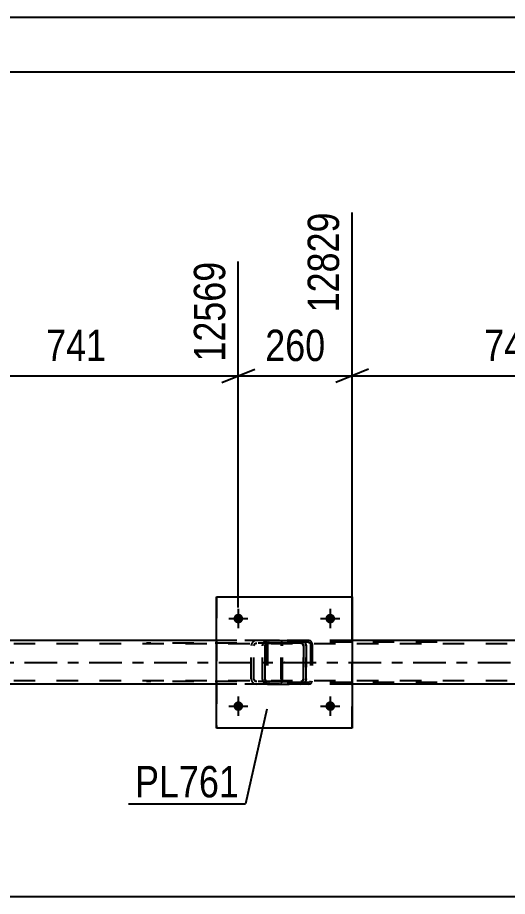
# Model space of a CAD drawing. Header units: millimetres. Extents: x -82 to 759, y -428 to 166.
# Drawn here: x 481.7 to 526.4, y 85.3 to 165.6 of the extents above; entities that cross this region are included whole.
import ezdxf

# ---------------------------------------------------------------- set-up
doc = ezdxf.new("R2010")
doc.units = ezdxf.units.MM
doc.linetypes.add('DXK_LINE_DOT2', pattern=[3.9198, 1.9599, -1.9599])
doc.linetypes.add('DXK_LINE_DOT3', pattern=[5.9187, 2.979, -0.9799, 0.9799, -0.9799])
doc.styles.add('Arial Narrow', font='ARIALN.TTF', dxfattribs={"height": 0.2})

# ---------------------------------------------------------------- blocks, each defined once
blk = doc.blocks.new('Unknown-814409776-1133')
at = {"color": 5, "linetype": 'Continuous'}
for p, q in [((759.422, 165.635), (-81.578, 165.635)), ((754.422, 160.635), (-76.578, 160.635))]:
    blk.add_line(p, q, dxfattribs=at)
blk = doc.blocks.new('Bolt-814409776-2483 - 2476')
at = {"linetype": 'Continuous'}
for points in [[(501.381, 110.704), (501.391, 110.796), (501.419, 110.883), (501.465, 110.963), (501.527, 111.031), (501.601, 111.085), (501.685, 111.123), (501.775, 111.142), (501.867, 111.142), (501.957, 111.123), (502.041, 111.085), (502.116, 111.031), (502.177, 110.963), (502.223, 110.883), (502.252, 110.796), (502.261, 110.704), (502.252, 110.613), (502.223, 110.525), (502.177, 110.445), (502.116, 110.377), (502.041, 110.323), (501.957, 110.286), (501.867, 110.266), (501.775, 110.266), (501.685, 110.286), (501.601, 110.323), (501.527, 110.377), (501.465, 110.445), (501.419, 110.525), (501.391, 110.613)], [(509.781, 110.704), (509.791, 110.796), (509.819, 110.883), (509.865, 110.963), (509.927, 111.031), (510.001, 111.085), (510.085, 111.123), (510.175, 111.142), (510.267, 111.142), (510.357, 111.123), (510.441, 111.085), (510.516, 111.031), (510.577, 110.963), (510.623, 110.883), (510.652, 110.796), (510.661, 110.704), (510.652, 110.613), (510.623, 110.525), (510.577, 110.445), (510.516, 110.377), (510.441, 110.323), (510.357, 110.286), (510.267, 110.266), (510.175, 110.266), (510.085, 110.286), (510.001, 110.323), (509.927, 110.377), (509.865, 110.445), (509.819, 110.525), (509.791, 110.613)]]:
    blk.add_hatch(color=1, dxfattribs=at).paths.add_polyline_path(points)
at = {"color": 1, "linetype": 'Continuous'}
for p, q in [((501.821, 111.584), (501.821, 109.824)), ((510.221, 111.584), (510.221, 109.824)), ((500.941, 110.704), (502.701, 110.704)), ((509.341, 110.704), (511.101, 110.704))]:
    blk.add_line(p, q, dxfattribs=at)
blk = doc.blocks.new('Part-814409776-2655 - 2476')
at = {"color": 7, "linetype": 'DXK_LINE_DOT2'}
for p, q in [((504.344, 108.507), (504.318, 108.384)), ((504.488, 108.384), (504.501, 108.446)), ((504.501, 108.446), (504.538, 108.497)), ((504.659, 108.704), (504.528, 108.68)), ((504.538, 108.497), (504.594, 108.532)), ((504.594, 108.532), (504.659, 108.544)), ((519.988, 108.704), (504.659, 108.704)), ((519.988, 108.544), (504.659, 108.544)), ((508.365, 108.68), (508.234, 108.704)), ((508.234, 108.544), (508.3, 108.532)), ((508.3, 108.532), (508.355, 108.497)), ((508.355, 108.497), (508.392, 108.446)), ((508.392, 108.446), (508.405, 108.384)), ((508.575, 108.384), (508.549, 108.507)), ((504.318, 108.384), (504.318, 105.024)), ((504.488, 108.384), (504.488, 105.024)), ((508.405, 108.384), (508.405, 105.024)), ((508.575, 108.384), (508.575, 105.024)), ((504.318, 105.024), (504.344, 104.902)), ((504.501, 104.963), (504.488, 105.024)), ((504.538, 104.911), (504.501, 104.963)), ((504.528, 104.729), (504.659, 104.704)), ((504.594, 104.877), (504.538, 104.911)), ((504.659, 104.864), (504.594, 104.877)), ((519.988, 104.864), (504.659, 104.864)), ((519.988, 104.704), (504.659, 104.704)), ((508.3, 104.877), (508.234, 104.864)), ((508.234, 104.704), (508.365, 104.729)), ((508.355, 104.911), (508.3, 104.877)), ((508.392, 104.963), (508.355, 104.911)), ((508.405, 105.024), (508.392, 104.963)), ((508.549, 104.902), (508.575, 105.024))]:
    blk.add_line(p, q, dxfattribs=at)
for centre, start, end in [((504.646, 108.37), 110.75831, 155.68004), ((508.247, 108.37), 24.31996, 69.24168), ((504.646, 105.038), 204.31996, 249.24168), ((508.247, 105.038), 290.75831, 335.68004)]:
    blk.add_arc(centre, 0.331, start, end, dxfattribs=at)
blk = doc.blocks.new('Bolt-814409776-2528 - 2476')
at = {"linetype": 'Continuous'}
for points in [[(501.381, 102.704), (501.391, 102.796), (501.419, 102.883), (501.465, 102.963), (501.527, 103.031), (501.601, 103.085), (501.685, 103.123), (501.775, 103.142), (501.867, 103.142), (501.957, 103.123), (502.041, 103.085), (502.116, 103.031), (502.177, 102.963), (502.223, 102.883), (502.252, 102.796), (502.261, 102.704), (502.252, 102.613), (502.223, 102.525), (502.177, 102.445), (502.116, 102.377), (502.041, 102.323), (501.957, 102.286), (501.867, 102.266), (501.775, 102.266), (501.685, 102.286), (501.601, 102.323), (501.527, 102.377), (501.465, 102.445), (501.419, 102.525), (501.391, 102.613)], [(509.781, 102.704), (509.791, 102.796), (509.819, 102.883), (509.865, 102.963), (509.927, 103.031), (510.001, 103.085), (510.085, 103.123), (510.175, 103.142), (510.267, 103.142), (510.357, 103.123), (510.441, 103.085), (510.516, 103.031), (510.577, 102.963), (510.623, 102.883), (510.652, 102.796), (510.661, 102.704), (510.652, 102.613), (510.623, 102.525), (510.577, 102.445), (510.516, 102.377), (510.441, 102.323), (510.357, 102.286), (510.267, 102.266), (510.175, 102.266), (510.085, 102.286), (510.001, 102.323), (509.927, 102.377), (509.865, 102.445), (509.819, 102.525), (509.791, 102.613)]]:
    blk.add_hatch(color=1, dxfattribs=at).paths.add_polyline_path(points)
at = {"color": 1, "linetype": 'Continuous'}
for p, q in [((501.821, 103.584), (501.821, 101.824)), ((510.221, 103.584), (510.221, 101.824)), ((500.941, 102.704), (502.701, 102.704)), ((509.341, 102.704), (511.101, 102.704))]:
    blk.add_line(p, q, dxfattribs=at)
blk = doc.blocks.new('Part-814409776-2538 - 2476')
at = {"color": 2, "linetype": 'Continuous'}
for p, q in [((499.821, 100.703), (499.821, 112.703)), ((499.821, 112.703), (499.821, 112.703)), ((499.821, 112.703), (512.221, 112.703)), ((512.221, 112.703), (512.221, 100.703)), ((499.821, 100.703), (499.821, 100.703)), ((512.221, 100.703), (499.821, 100.703))]:
    blk.add_line(p, q, dxfattribs=at)
at = {"color": 7, "linetype": 'DXK_LINE_DOT2'}
for p, q in [((499.821, 112.703), (499.821, 100.703)), ((499.821, 112.703), (499.821, 112.703)), ((512.221, 100.703), (512.221, 112.703)), ((499.821, 100.703), (499.821, 100.703))]:
    blk.add_line(p, q, dxfattribs=at)
blk = doc.blocks.new('Part-814409776-2539 - 2476')
at = {"color": 7, "linetype": 'DXK_LINE_DOT2'}
for p, q in [((504.313, 108.668), (504.496, 108.704)), ((504.501, 108.703), (504.317, 108.667)), ((504.405, 108.446), (504.327, 108.394)), ((504.331, 108.393), (504.409, 108.445)), ((504.496, 108.464), (504.405, 108.446)), ((504.409, 108.445), (504.501, 108.463)), ((504.501, 108.703), (504.496, 108.704)), ((504.496, 108.704), (507.536, 108.704)), ((504.496, 108.464), (504.501, 108.463)), ((507.536, 108.464), (504.496, 108.464)), ((504.501, 108.703), (507.541, 108.703)), ((504.501, 108.463), (507.541, 108.463)), ((507.536, 108.704), (507.541, 108.703)), ((507.536, 108.704), (507.72, 108.668)), ((507.541, 108.463), (507.536, 108.464)), ((507.628, 108.446), (507.536, 108.464)), ((507.725, 108.667), (507.541, 108.703)), ((507.541, 108.463), (507.633, 108.445)), ((507.628, 108.446), (507.633, 108.445)), ((507.706, 108.394), (507.628, 108.446)), ((507.633, 108.445), (507.711, 108.393)), ((504.016, 108.224), (504.053, 108.408)), ((504.016, 108.224), (504.021, 108.223)), ((504.016, 105.184), (504.016, 108.224)), ((504.058, 108.407), (504.021, 108.223)), ((504.021, 105.183), (504.021, 108.223)), ((504.275, 108.316), (504.256, 108.224)), ((504.261, 108.223), (504.256, 108.224)), ((504.256, 108.224), (504.256, 105.184)), ((504.261, 108.223), (504.279, 108.315)), ((504.261, 105.183), (504.261, 108.223)), ((504.327, 108.394), (504.275, 108.316)), ((504.279, 108.315), (504.331, 108.393)), ((507.758, 108.316), (507.706, 108.394)), ((507.711, 108.393), (507.763, 108.315)), ((507.776, 108.224), (507.758, 108.316)), ((507.763, 108.315), (507.781, 108.223)), ((507.781, 108.223), (507.776, 108.224)), ((507.776, 108.224), (507.776, 105.184)), ((507.781, 105.183), (507.781, 108.223)), ((507.98, 108.408), (508.016, 108.224)), ((508.021, 108.223), (507.984, 108.407)), ((508.021, 108.223), (508.016, 108.224)), ((508.016, 108.224), (508.016, 105.184)), ((508.021, 105.183), (508.021, 108.223)), ((504.021, 105.183), (504.016, 105.184)), ((504.053, 105.001), (504.016, 105.184)), ((504.021, 105.183), (504.058, 105)), ((504.256, 105.184), (504.261, 105.183)), ((504.256, 105.184), (504.275, 105.092)), ((504.279, 105.092), (504.261, 105.183)), ((504.275, 105.092), (504.327, 105.015)), ((504.331, 105.014), (504.279, 105.092)), ((504.313, 104.741), (504.317, 104.74)), ((504.496, 104.704), (504.313, 104.741)), ((504.317, 104.74), (504.501, 104.703)), ((504.327, 105.015), (504.405, 104.963)), ((504.409, 104.962), (504.331, 105.014)), ((504.405, 104.963), (504.496, 104.944)), ((504.501, 104.943), (504.409, 104.962)), ((504.501, 104.943), (504.496, 104.944)), ((504.496, 104.944), (507.536, 104.944)), ((504.501, 104.703), (504.496, 104.704)), ((504.496, 104.704), (507.536, 104.704)), ((504.501, 104.943), (507.541, 104.943)), ((504.501, 104.703), (507.541, 104.703)), ((507.536, 104.944), (507.628, 104.963)), ((507.536, 104.944), (507.541, 104.943)), ((507.72, 104.741), (507.536, 104.704)), ((507.536, 104.704), (507.541, 104.703)), ((507.633, 104.962), (507.541, 104.943)), ((507.541, 104.703), (507.725, 104.74)), ((507.628, 104.963), (507.706, 105.015)), ((507.711, 105.014), (507.633, 104.962)), ((507.706, 105.015), (507.758, 105.092)), ((507.763, 105.092), (507.711, 105.014)), ((507.758, 105.092), (507.776, 105.184)), ((507.781, 105.183), (507.763, 105.092)), ((507.776, 105.184), (507.781, 105.183)), ((508.016, 105.184), (507.98, 105.001)), ((507.984, 105), (508.021, 105.183)), ((508.016, 105.184), (508.021, 105.183))]:
    blk.add_line(p, q, dxfattribs=at)
at = {"color": 7, "linetype": 'DXK_LINE_DOT3'}
blk.add_line((506.024, 106.703), (506.013, 106.705), dxfattribs=at)
at = {"color": 7, "linetype": 'DXK_LINE_DOT2'}
for centre, start, end in [((504.496, 108.224), 112.5, 157.5), ((504.501, 108.223), 112.5, 157.5), ((507.536, 108.224), 22.49999, 67.49999), ((507.541, 108.223), 22.49999, 67.49999), ((504.496, 105.184), 202.49999, 247.49999), ((504.501, 105.183), 202.49999, 247.49999), ((507.536, 105.184), 292.5, 337.5), ((507.541, 105.183), 292.5, 337.5)]:
    blk.add_arc(centre, 0.48, start, end, dxfattribs=at)
blk = doc.blocks.new('Part-814409776-2566 - 2476')
at = {"color": 2, "linetype": 'Continuous'}
for p, q in [((499.821, 108.704), (472.218, 108.704)), ((539.821, 108.704), (512.221, 108.704)), ((499.821, 104.704), (472.218, 104.704)), ((539.821, 104.704), (512.221, 104.704))]:
    blk.add_line(p, q, dxfattribs=at)
at = {"color": 7, "linetype": 'DXK_LINE_DOT2'}
for p, q in [((512.221, 108.704), (499.821, 108.704)), ((647.894, 108.384), (50.22, 108.384)), ((647.894, 105.024), (50.22, 105.024)), ((512.221, 104.704), (499.821, 104.704))]:
    blk.add_line(p, q, dxfattribs=at)
at = {"color": 7, "linetype": 'DXK_LINE_DOT3'}
blk.add_line((50.22, 106.704), (647.894, 106.704), dxfattribs=at)
blk = doc.blocks.new('Part-814409776-2764 - 2476')
at = {"color": 7, "linetype": 'DXK_LINE_DOT2'}
for p, q in [((505.594, 108.704), (493.438, 108.704)), ((505.594, 108.464), (493.438, 108.464)), ((503.503, 108.704), (503.311, 108.668)), ((503.325, 108.394), (503.407, 108.446)), ((503.407, 108.446), (503.503, 108.464)), ((504.318, 108.704), (504.318, 108.464)), ((505.698, 108.668), (505.594, 108.704)), ((505.594, 108.464), (505.646, 108.446)), ((505.646, 108.446), (505.69, 108.394)), ((505.786, 108.564), (505.698, 108.668)), ((505.845, 108.408), (505.786, 108.564)), ((503.029, 108.36), (503, 108.224)), ((503, 105.184), (503, 108.224)), ((503.039, 108.408), (503.029, 108.36)), ((503.252, 108.224), (503.271, 108.316)), ((503.252, 105.184), (503.252, 108.224)), ((503.271, 108.316), (503.325, 108.394)), ((505.69, 108.394), (505.72, 108.316)), ((505.72, 108.316), (505.73, 108.224)), ((505.73, 105.184), (505.73, 108.224)), ((505.865, 108.224), (505.845, 108.408)), ((505.865, 105.184), (505.865, 108.224)), ((505.594, 104.944), (493.438, 104.944)), ((505.594, 104.704), (493.438, 104.704)), ((503, 105.184), (503.039, 105.001)), ((503.271, 105.092), (503.252, 105.184)), ((503.325, 105.015), (503.271, 105.092)), ((503.311, 104.741), (503.503, 104.704)), ((503.407, 104.963), (503.325, 105.015)), ((503.503, 104.944), (503.407, 104.963)), ((504.318, 104.704), (504.318, 104.944)), ((505.646, 104.963), (505.594, 104.944)), ((505.594, 104.704), (505.698, 104.741)), ((505.69, 105.015), (505.646, 104.963)), ((505.72, 105.092), (505.69, 105.015)), ((505.698, 104.741), (505.786, 104.845)), ((505.73, 105.184), (505.72, 105.092)), ((505.786, 104.845), (505.798, 104.877)), ((505.798, 104.877), (505.845, 105.001)), ((505.845, 105.001), (505.865, 105.184))]:
    blk.add_line(p, q, dxfattribs=at)
for centre, start, end in [((503.489, 108.209), 111.1941, 156.15059), ((503.489, 105.2), 203.8494, 248.8059)]:
    blk.add_arc(centre, 0.492, start, end, dxfattribs=at)
blk = doc.blocks.new('StraightDimension-814409776-2878 - 2476')
at = {"color": 7, "linetype": 'Continuous'}
blk.add_line((82.655, 85.311), (647.894, 85.311), dxfattribs=at)
blk = doc.blocks.new('StraightDimension-814409776-30403 - 2476')
at = {"color": 7, "linetype": 'Continuous'}
for p, q in [((512.221, 109.704), (512.221, 147.834)), ((541.82, 111.704), (541.82, 143.334)), ((513.721, 133.494), (510.721, 132.294)), ((540.32, 132.294), (543.32, 133.494)), ((512.221, 132.894), (541.82, 132.894))]:
    blk.add_line(p, q, dxfattribs=at)
at = {"color": 0}
blk.add_wipeout([(530.363, 133.644), (530.363, 137.844), (523.678, 137.844), (523.678, 133.644)], dxfattribs=at)
at = {"color": 3, "style": 'Arial Narrow'}
blk.add_text('740', height=2.8633, dxfattribs=at).set_placement((524.278, 134.244))
at = {"color": 0, "linetype": 'Continuous'}
blk.add_wipeout([(541.22, 143.934), (537.02, 143.934), (537.02, 133.594), (541.22, 133.594)], dxfattribs=at)
at = {"color": 3, "linetype": 'Continuous', "style": 'Arial Narrow'}
blk.add_text('13569', height=2.8633, rotation=90.00021, dxfattribs=at).set_placement((540.62, 134.194))
blk = doc.blocks.new('StraightDimension-814409776-30404 - 2476')
at = {"color": 7, "linetype": 'Continuous'}
for p, q in [((512.221, 109.704), (512.221, 147.834)), ((501.821, 111.704), (501.821, 143.334)), ((500.321, 132.294), (503.321, 133.494)), ((513.721, 133.494), (510.721, 132.294)), ((501.821, 132.894), (512.221, 132.894))]:
    blk.add_line(p, q, dxfattribs=at)
at = {"color": 0}
blk.add_wipeout([(510.363, 133.644), (510.363, 137.844), (503.679, 137.844), (503.679, 133.644)], dxfattribs=at)
at = {"color": 3, "style": 'Arial Narrow'}
blk.add_text('260', height=2.8633, dxfattribs=at).set_placement((504.279, 134.244))
at = {"color": 0, "linetype": 'Continuous'}
blk.add_wipeout([(511.621, 148.434), (507.421, 148.434), (507.421, 138.094), (511.621, 138.094)], dxfattribs=at)
at = {"color": 3, "linetype": 'Continuous', "style": 'Arial Narrow'}
blk.add_text('12829', height=2.8633, rotation=90.00021, dxfattribs=at).set_placement((511.021, 138.694))
blk = doc.blocks.new('StraightDimension-814409776-30405 - 2476')
at = {"color": 7, "linetype": 'Continuous'}
for p, q in [((472.179, 109.704), (472.179, 147.834)), ((501.821, 111.704), (501.821, 143.334)), ((473.679, 133.494), (470.679, 132.294)), ((500.321, 132.294), (503.321, 133.494)), ((472.179, 132.894), (501.821, 132.894))]:
    blk.add_line(p, q, dxfattribs=at)
at = {"color": 0}
blk.add_wipeout([(490.342, 133.644), (490.342, 137.844), (483.658, 137.844), (483.658, 133.644)], dxfattribs=at)
at = {"color": 3, "style": 'Arial Narrow'}
blk.add_text('741', height=2.8633, dxfattribs=at).set_placement((484.258, 134.244))
at = {"color": 0, "linetype": 'Continuous'}
blk.add_wipeout([(501.221, 143.934), (497.021, 143.934), (497.021, 133.594), (501.221, 133.594)], dxfattribs=at)
at = {"color": 3, "linetype": 'Continuous', "style": 'Arial Narrow'}
blk.add_text('12569', height=2.8633, rotation=90.00021, dxfattribs=at).set_placement((500.621, 134.194))
blk = doc.blocks.new('Mark-814409776-2534 - 2476')
at = {"color": 30, "linetype": 'Continuous'}
for p in [(504.417, 102.417), (491.786, 93.766)]:
    blk.add_line(p, (502.49, 93.766), dxfattribs=at)
at = {"color": 0}
blk.add_wipeout([(501.89, 94.366), (501.89, 97.366), (492.386, 97.366), (492.386, 94.366)], dxfattribs=at)
blk.add_wipeout([(501.89, 94.366), (501.89, 97.366), (492.386, 97.366), (492.386, 94.366)], dxfattribs=at)
at = {"color": 3, "style": 'Arial Narrow'}
blk.add_text('PL761', height=2.8633, dxfattribs=at).set_placement((492.386, 94.366))

msp = doc.modelspace()

# ---------------------------------------------------------------- block references
for name in ['Unknown-814409776-1133', 'Part-814409776-2538 - 2476', 'Bolt-814409776-2483 - 2476', 'Part-814409776-2566 - 2476', 'Part-814409776-2764 - 2476', 'Part-814409776-2539 - 2476', 'Part-814409776-2655 - 2476', 'Bolt-814409776-2528 - 2476']:
    msp.add_blockref(name, (0, 0))

# ---------------------------------------------------------------- next in the draw order: block references
for name in ['StraightDimension-814409776-30403 - 2476', 'StraightDimension-814409776-2878 - 2476']:
    msp.add_blockref(name, (0, 0))

# ---------------------------------------------------------------- next in the draw order: block references
for name in ['StraightDimension-814409776-30404 - 2476', 'Mark-814409776-2534 - 2476']:
    msp.add_blockref(name, (0, 0))

# ---------------------------------------------------------------- next in the draw order: block references
msp.add_blockref('StraightDimension-814409776-30405 - 2476', (0, 0))

doc.saveas('drawing.dxf')
